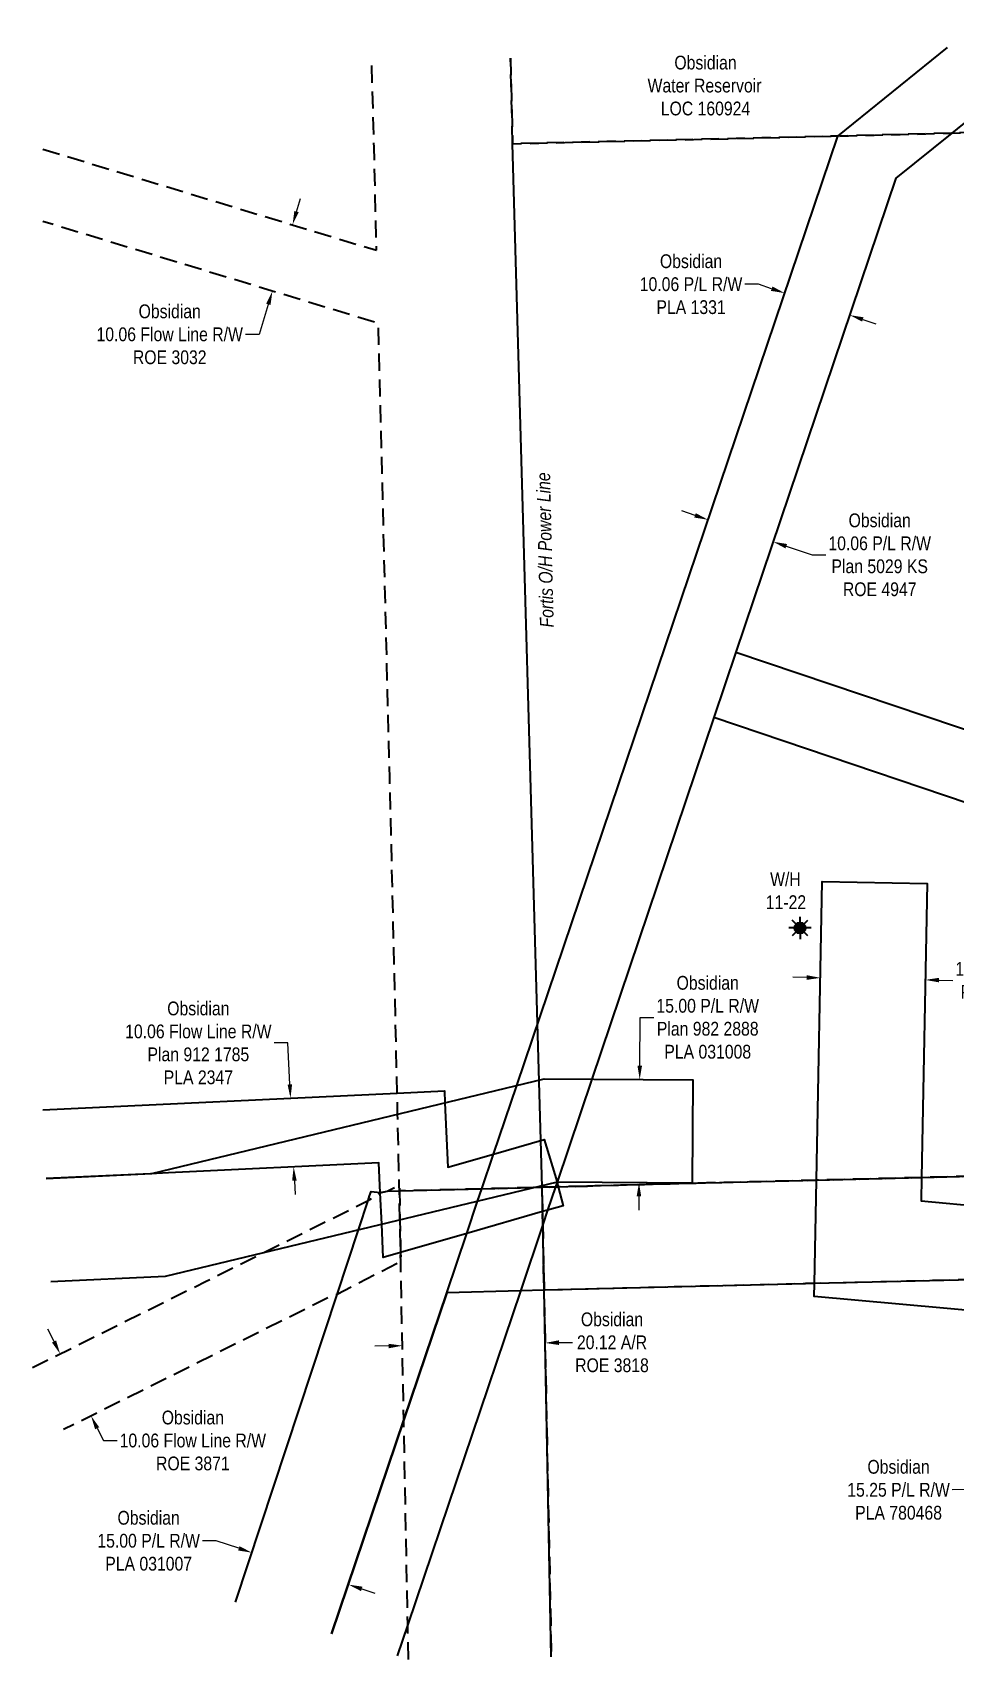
# Model space of a CAD drawing. Extents: x 613814 to 620132, y 5900410 to 5904776.
# Drawn here: x 615319 to 615987, y 5900518 to 5901699 of the extents above; entities that cross this region are included whole.
import ezdxf

# ---------------------------------------------------------------- set-up
doc = ezdxf.new("R2010")
doc.units = 0
doc.header["$LTSCALE"] = 5
doc.header["$PDSIZE"] = 0.5
doc.linetypes.add('foc-ACCESSROAD', pattern=[3.75, 2.5, -1.25])
doc.layers.get('Defpoints').update_dxf_attribs({"color": 9})
for name, color, linetype in [('AS-POWER', 104, 'foc-POWER'), ('C-AR', 13, 'foc-ACCESSROAD'), ('C-RW', 13, 'Continuous'), ('C-WS', 13, 'foc-ACCESSROAD'), ('C-WS-S', 8, 'Continuous')]:
    doc.layers.add(name, color=color, linetype=linetype)
for name, color, linetype, lineweight in [('C-AR-T', 13, 'Continuous', 9), ('C-FLOWLINE-T', 13, 'Continuous', 9), ('C-RW-T', 13, 'Continuous', 9), ('C-WS-T', 13, 'Continuous', 9)]:
    doc.layers.add(name, color=color, linetype=linetype, lineweight=lineweight)
doc.styles.add('100L', font='ARIALN.TTF', dxfattribs={"height": 11})
doc.styles.add('175L', font='ARIALN.TTF', dxfattribs={"height": 20})
doc.styles.add('80CG', font='ARIALN.TTF', dxfattribs={"height": 10})
doc.styles.add('foc-LtypeFont', font='ARIALN.TTF', dxfattribs={"height": 7.35})
doc.linetypes.add('foc-POWER', pattern='A,6,-1,["P",foc-LtypeFont,S=0.2,R=0,X=-0.625,Y=-0.75],-1.24,4', length=12.24)
doc.linetypes.add('foc-POWER-NOLINE', pattern='A,0,-4,["P",foc-LtypeFont,S=0.2,R=0,X=-0.625,Y=-0.75],-8.24', length=12.24)
doc.dimstyles.new('Compass 5 000', dxfattribs={"dimscale": 5, "dimtxt": 9, "dimasz": 2, "dimexe": 0.2, "dimexo": 0.0625, "dimgap": 0.5, "dimtad": 0, "dimtih": 1, "dimtoh": 1, "dimzin": 0, "dimdsep": 46, "dimtxsty": '80CG', "dimcen": 0.1, "dimse1": 1, "dimse2": 1, "dimclrd": 256, "dimclrt": 256, "dimaunit": 1, "dimadec": 4, "dimazin": 0, "dimtfac": 0.06, "dimtofl": 0, "dimtmove": 0, "dimatfit": 1, "dimfxl": 0.2, "dimtolj": 1, "dimtzin": 0, "dimlwd": -1, "dimarcsym": 0})

# ---------------------------------------------------------------- blocks, each defined once
blk = doc.blocks.new('GAS')
h = blk.add_hatch(color=255)
h.dxf.hatch_style = 1
edge = h.paths.add_edge_path()
edge.add_arc((0, 0), 0.9, 0, 360)
for p, q in [((-0.81, 0), (-1.62, 0)), ((-0.57, 0.57), (-1.14, 1.14)), ((0, 0.81), (0, 1.62)), ((0.57, 0.57), (1.14, 1.14)), ((1.62, 0), (0.81, 0)), ((-0.57, -0.57), (-1.14, -1.14)), ((0, -0.81), (0, -1.62)), ((1.14, -1.14), (0.57, -0.57))]:
    blk.add_line(p, q)
blk.add_circle((0, 0), 0.8)
blk = doc.blocks.new('*D56')
at = {"layer": 'C-RW-T', "transparency": 16777216}
for p, q in [((615799.8, 5901348.4), (615790.3, 5901351.6)), ((615866, 5901326), (615884.8, 5901319.7)), ((615884.8, 5901319.7), (615894.8, 5901319.7))]:
    blk.add_line(p, q, dxfattribs=at)
for points in [[(615800.3, 5901350), (615799.3, 5901346.8), (615809.3, 5901345.2)], [(615866.6, 5901327.6), (615865.5, 5901324.4), (615856.6, 5901329.2)]]:
    blk.add_solid(points, dxfattribs=at)
at = {"layer": 'Defpoints', "color": 0, "transparency": 16777216}
for p in [(615844, 5901447.9), (615891.2, 5901431.9), (615856.6, 5901329.2)]:
    blk.add_point(p, dxfattribs=at)
at = {"layer": 'C-RW-T', "transparency": 16777216, "insert": (615933.9, 5901319.7), "char_height": 10, "attachment_point": 5, "style": '80CG'}
blk.add_mtext('\\A1;Obsidian\\P10.06 P/L R/W\\PPlan 5029 KS\\PROE 4947', dxfattribs=at)
blk = doc.blocks.new('*D57')
at = {"layer": 'C-RW-T', "transparency": 16777216}
for p, q in [((615452.1, 5900603.8), (615442.1, 5900603.8)), ((615468.5, 5900598.4), (615452.1, 5900603.8)), ((615557.7, 5900568.9), (615567.2, 5900565.8))]:
    blk.add_line(p, q, dxfattribs=at)
for points in [[(615469, 5900599.9), (615468, 5900596.8), (615478, 5900595.2)], [(615558.3, 5900570.5), (615557.2, 5900567.3), (615548.2, 5900572)]]:
    blk.add_solid(points, dxfattribs=at)
at = {"layer": 'Defpoints', "color": 0, "transparency": 16777216}
for p in [(615492, 5900637.7), (615562.2, 5900614.5), (615478, 5900595.2)]:
    blk.add_point(p, dxfattribs=at)
at = {"layer": 'C-RW-T', "transparency": 16777216, "insert": (615403, 5900603.8), "char_height": 10, "attachment_point": 5, "style": '80CG'}
blk.add_mtext('\\A1;Obsidian\\P15.00 P/L R/W\\PPLA 031007', dxfattribs=at)
blk = doc.blocks.new('*D58')
at = {"layer": 'C-FLOWLINE-T', "transparency": 16777216}
for p, q in [((615504.1, 5900965.3), (615494.1, 5900965.3)), ((615505.5, 5900935.2), (615504.1, 5900965.3)), ((615508.8, 5900865.3), (615509.3, 5900855.3))]:
    blk.add_line(p, q, dxfattribs=at)
for points in [[(615507.2, 5900935.3), (615503.9, 5900935.1), (615506, 5900925.2)], [(615510.5, 5900865.4), (615507.2, 5900865.2), (615508.3, 5900875.3)]]:
    blk.add_solid(points, dxfattribs=at)
at = {"layer": 'Defpoints', "color": 0, "transparency": 16777216}
for p in [(615493.4, 5900924.6), (615506, 5900925.2), (615495.8, 5900874.7)]:
    blk.add_point(p, dxfattribs=at)
at = {"layer": 'C-FLOWLINE-T', "transparency": 16777216, "insert": (615439.1, 5900965.3), "char_height": 10, "attachment_point": 5, "style": '80CG'}
blk.add_mtext('\\A1;Obsidian\\P10.06 Flow Line R/W\\PPlan 912 1785\\PPLA 2347', dxfattribs=at)
blk = doc.blocks.new('*D59')
at = {"layer": 'C-FLOWLINE-T', "transparency": 16777216}
for p, q in [((615334.3, 5900748.5), (615329.8, 5900757.5)), ((615365.6, 5900685.6), (615370.1, 5900676.6)), ((615370.1, 5900676.6), (615380.1, 5900676.6))]:
    blk.add_line(p, q, dxfattribs=at)
for points in [[(615335.8, 5900749.3), (615332.8, 5900747.8), (615338.7, 5900739.6)], [(615367.1, 5900686.3), (615364.1, 5900684.8), (615361.2, 5900694.5)]]:
    blk.add_solid(points, dxfattribs=at)
at = {"layer": 'Defpoints', "color": 0, "transparency": 16777216}
for p in [(615444.2, 5900792.1), (615338.7, 5900739.6), (615466.7, 5900747)]:
    blk.add_point(p, dxfattribs=at)
at = {"layer": 'C-FLOWLINE-T', "transparency": 16777216, "insert": (615435.1, 5900676.6), "char_height": 10, "attachment_point": 5, "style": '80CG'}
blk.add_mtext('\\A1;Obsidian\\P10.06 Flow Line R/W\\PROE 3871', dxfattribs=at)
blk = doc.blocks.new('*D62')
at = {"layer": 'C-RW-T', "transparency": 16777216}
for p, q in [((616102, 5900643.6), (616112, 5900643.8)), ((616005.7, 5900641.3), (615986.6, 5900640.8))]:
    blk.add_line(p, q, dxfattribs=at)
for points in [[(616005.6, 5900642.9), (616005.7, 5900639.6), (616015.7, 5900641.5)], [(616101.9, 5900645.3), (616102, 5900641.9), (616092, 5900643.3)]]:
    blk.add_solid(points, dxfattribs=at)
at = {"layer": 'Defpoints', "color": 0, "transparency": 16777216}
for p in [(616015.7, 5900641.5), (616016.7, 5900598.5), (616093, 5900600.3)]:
    blk.add_point(p, dxfattribs=at)
at = {"layer": 'C-RW-T', "transparency": 16777216, "insert": (615947.6, 5900640.8), "char_height": 10, "attachment_point": 5, "style": '80CG'}
blk.add_mtext('\\A1;Obsidian\\P15.25 P/L R/W\\PPLA 780468', dxfattribs=at)
blk = doc.blocks.new('*D63')
at = {"layer": 'C-AR-T', "transparency": 16777216}
for p, q in [((615577.3, 5900745.3), (615567.3, 5900745.1)), ((615700.9, 5900747.7), (615710.9, 5900747.9))]:
    blk.add_line(p, q, dxfattribs=at)
for points in [[(615700.9, 5900749.4), (615701, 5900746), (615690.9, 5900747.5)], [(615577.2, 5900746.9), (615577.3, 5900743.6), (615587.3, 5900745.5)]]:
    blk.add_solid(points, dxfattribs=at)
at = {"layer": 'Defpoints', "color": 0, "transparency": 16777216}
for p in [(615690.9, 5900747.5), (615588.8, 5900666.9), (615692.5, 5900668.9)]:
    blk.add_point(p, dxfattribs=at)
at = {"layer": 'C-AR-T', "transparency": 16777216, "insert": (615739.5, 5900747.9), "char_height": 10, "attachment_point": 5, "style": '80CG'}
blk.add_mtext('\\A1;Obsidian\\P20.12 A/R\\PROE 3818', dxfattribs=at)
blk = doc.blocks.new('*D64')
at = {"layer": 'C-RW-T', "transparency": 16777216}
for p, q in [((615880.9, 5901012.8), (615870.9, 5901013)), ((615977, 5901010.9), (615987, 5901010.7))]:
    blk.add_line(p, q, dxfattribs=at)
for points in [[(615880.9, 5901014.5), (615880.8, 5901011.1), (615890.9, 5901012.6)], [(615977, 5901012.6), (615977, 5901009.3), (615967, 5901011.1)]]:
    blk.add_solid(points, dxfattribs=at)
at = {"layer": 'Defpoints', "color": 0, "transparency": 16777216}
for p in [(615967, 5901011.1), (615889.4, 5900940.7), (615965.6, 5900939.2)]:
    blk.add_point(p, dxfattribs=at)
at = {"layer": 'C-RW-T', "transparency": 16777216, "insert": (616026.1, 5901010.7), "char_height": 10, "attachment_point": 5, "style": '80CG'}
blk.add_mtext('\\A1;Obsidian\\P15.24 P/L R/W\\PPlan 2888KS\\PROE 3937', dxfattribs=at)
blk = doc.blocks.new('*D65')
at = {"layer": 'C-FLOWLINE-T', "transparency": 16777216}
for p, q in [((615510.4, 5901568.9), (615513.3, 5901578.5)), ((615489.9, 5901501.6), (615483.3, 5901479.8)), ((615483.3, 5901479.8), (615473.3, 5901479.8))]:
    blk.add_line(p, q, dxfattribs=at)
for points in [[(615508.8, 5901569.4), (615512, 5901568.5), (615507.5, 5901559.4)], [(615488.4, 5901502.1), (615491.5, 5901501.2), (615492.9, 5901511.2)]]:
    blk.add_solid(points, dxfattribs=at)
at = {"layer": 'Defpoints', "color": 0, "transparency": 16777216}
for p in [(615500.1, 5901561.6), (615485.5, 5901513.4), (615492.9, 5901511.2)]:
    blk.add_point(p, dxfattribs=at)
at = {"layer": 'C-FLOWLINE-T', "transparency": 16777216, "insert": (615418.3, 5901479.8), "char_height": 10, "attachment_point": 5, "style": '80CG'}
blk.add_mtext('\\A1;Obsidian\\P10.06 Flow Line R/W\\PROE 3032', dxfattribs=at)
blk = doc.blocks.new('*D74')
at = {"layer": 'C-RW-T', "transparency": 16777216}
for p, q in [((615846, 5901516.2), (615836, 5901516.2)), ((615855.4, 5901513), (615846, 5901516.2)), ((615921.6, 5901490.6), (615931.1, 5901487.4))]:
    blk.add_line(p, q, dxfattribs=at)
for points in [[(615856, 5901514.6), (615854.9, 5901511.4), (615864.9, 5901509.8)], [(615922.2, 5901492.2), (615921.1, 5901489.1), (615912.1, 5901493.8)]]:
    blk.add_solid(points, dxfattribs=at)
at = {"layer": 'Defpoints', "color": 0, "transparency": 16777216}
for p in [(615864.9, 5901509.8), (615861.8, 5901500.5), (615909, 5901484.6)]:
    blk.add_point(p, dxfattribs=at)
at = {"layer": 'C-RW-T', "transparency": 16777216, "insert": (615796.9, 5901516.2), "char_height": 10, "attachment_point": 5, "style": '80CG'}
blk.add_mtext('\\A1;Obsidian\\P10.06 P/L R/W\\PPLA 1331', dxfattribs=at)
blk = doc.blocks.new('*D79')
at = {"layer": 'C-RW-T', "transparency": 16777216}
for p, q in [((615759.7, 5900948.8), (615759.9, 5900983.9)), ((615759.9, 5900983.9), (615769.9, 5900983.9)), ((615759, 5900853.9), (615759, 5900843.9))]:
    blk.add_line(p, q, dxfattribs=at)
for points in [[(615758, 5900948.8), (615761.3, 5900948.8), (615759.6, 5900938.8)], [(615757.4, 5900853.9), (615760.7, 5900853.9), (615759.1, 5900863.9)]]:
    blk.add_solid(points, dxfattribs=at)
at = {"layer": 'Defpoints', "color": 0, "transparency": 16777216}
for p in [(615725.4, 5900939.1), (615759.6, 5900938.8), (615724.9, 5900864.1)]:
    blk.add_point(p, dxfattribs=at)
at = {"layer": 'C-RW-T', "transparency": 16777216, "insert": (615809, 5900983.9), "char_height": 10, "attachment_point": 5, "style": '80CG'}
blk.add_mtext('\\A1;Obsidian\\P15.00 P/L R/W\\PPlan 982 2888\\PPLA 031008', dxfattribs=at)

msp = doc.modelspace()

# ---------------------------------------------------------------- linework, layer by layer
at = {"layer": 'AS-POWER', "flags": 128}
msp.add_lwpolyline([(615688.717, 5900860.579), (615667.351, 5901618.222)], dxfattribs=at)
at = {"layer": 'AS-POWER', "linetype": 'foc-POWER-NOLINE', "flags": 128}
msp.add_lwpolyline([(615695.416, 5900519.669), (615690.189, 5900785.632), (615688.717, 5900860.59)], dxfattribs=at)
at = {"layer": 'C-AR', "flags": 128}
msp.add_lwpolyline([(616428.051, 5901698.976), (616429.562, 5901636.714), (616376.374, 5901635.424), (615986.216, 5901625.958), (615903.437, 5901623.806), (615667.351, 5901618.222), (615665.84, 5901680.468)], dxfattribs=at)
msp.add_lwpolyline([(616535.298, 5900929.204), (616536.774, 5900868.546), (616538.09, 5900814.461), (616538.245, 5900808.063), (616523.718, 5900807.621), (616473.965, 5900806.11), (616398.471, 5900803.817), (616291.083, 5900800.555), (616244.157, 5900799.131), (616088.266, 5900795.611), (616011.974, 5900793.734), (615886.488, 5900790.688), (615880.038, 5900790.54), (615690.188, 5900785.733), (615689.248, 5900833.525), (615689.067, 5900842.852), (615688.717, 5900860.59), (615698.448, 5900860.79), (615700.51, 5900860.844), (615721.782, 5900861.422), (615797.219, 5900863.443), (615878.172, 5900865.459), (615887.955, 5900865.653), (615964.187, 5900867.687), (616010.146, 5900868.841), (616086.453, 5900870.708), (616242.438, 5900874.525), (616249.353, 5900874.703), (616289.981, 5900875.737), (616297.193, 5900875.918), (616396.01, 5900878.352), (616445.616, 5900880.537), (616444.546, 5900927.512), (616438.577, 5901265.133), (616462.149, 5901265.667), (616527.074, 5901267.145), (616532.344, 5901050.561), (616535.298, 5900929.204)], close=True, dxfattribs=at)
at = {"layer": 'C-RW'}
for points in [[(615535.814, 5900536.162), (615588.324, 5900691.728), (615619.427, 5900783.863), (615633.978, 5900826.975), (615641.93, 5900850.526), (615644.937, 5900859.432), (615653.431, 5900884.597), (615670.265, 5900934.476), (615903.438, 5901623.734), (615983.242, 5901688.175)], [(615535.814, 5900536.162), (615588.324, 5900691.728), (615619.427, 5900783.863), (615633.978, 5900826.975), (615641.93, 5900850.526), (615644.937, 5900859.432), (615653.431, 5900884.597), (615670.265, 5900934.476), (615903.438, 5901623.734), (615983.242, 5901688.175)], [(616065.751, 5901690.178), (615986.216, 5901625.958), (615945.686, 5901593.231), (615829.541, 5901249.144), (615813.465, 5901201.51), (615724.88, 5900939.074), (615699.622, 5900864.255), (615698.448, 5900860.776), (615692.758, 5900843.915), (615689.248, 5900833.525), (615672.938, 5900785.2), (615591.198, 5900543.043), (615583.558, 5900520.41)], [(616065.751, 5901690.178), (615986.216, 5901625.958), (615945.686, 5901593.231), (615829.541, 5901249.144), (616081.564, 5901164.072), (616065.488, 5901116.438), (615813.465, 5901201.51), (615724.88, 5900939.074), (615699.622, 5900864.255), (615698.448, 5900860.776), (615692.758, 5900843.915), (615689.248, 5900833.525), (615672.938, 5900785.2), (615591.198, 5900543.043), (615583.558, 5900520.41)], [(615466.082, 5900559.167), (615539.849, 5900782.761), (615555.317, 5900829.651), (615562.305, 5900850.837), (615563.431, 5900854.247), (615564.479, 5900857.428), (615571.215, 5900856.83), (615576.136, 5900857.723), (615585.11, 5900857.948), (615644.937, 5900859.461), (615682.436, 5900860.431), (615688.716, 5900860.622), (615698.447, 5900860.815), (615700.509, 5900860.876), (615721.781, 5900861.451), (615797.219, 5900863.443), (615878.172, 5900865.459), (615887.957, 5900865.61), (615964.182, 5900867.633), (616010.146, 5900868.841)], [(616011.973, 5900793.612), (615886.477, 5900790.551), (615880.04, 5900790.45), (615690.188, 5900785.733), (615672.936, 5900785.275), (615619.427, 5900783.863), (615588.324, 5900691.728), (615535.814, 5900536.162)]]:
    msp.add_lwpolyline(points, dxfattribs=at)
for points in [[(616395.119, 5900811.447), (616397.1, 5900734.87), (616089.068, 5900762.822), (616012.547, 5900769.765), (615886.362, 5900781.214), (615886.486, 5900790.616), (615887.457, 5900840.244), (615887.956, 5900865.65), (615892.232, 5901082.551), (615968.393, 5901081.05), (615964.186, 5900867.654), (615963.931, 5900850.659), (616010.693, 5900846.408), (616087.211, 5900839.452), (616243.56, 5900825.247), (616250.47, 5900824.613), (616290.787, 5900820.944), (616395.119, 5900811.447)], [(616395.119, 5900811.447), (616397.1, 5900734.87), (616089.068, 5900762.822), (616012.547, 5900769.765), (615886.397, 5900781.207), (615886.508, 5900790.598), (615887.457, 5900840.244), (615887.956, 5900865.65), (615964.2, 5900867.673), (615963.972, 5900850.653), (616010.693, 5900846.411), (616087.211, 5900839.452), (616243.56, 5900825.247), (616250.47, 5900824.613), (616290.787, 5900820.944), (616395.119, 5900811.447)]]:
    msp.add_lwpolyline(points, close=True, dxfattribs=at)
at = {"layer": 'C-RW', "flags": 128}
msp.add_lwpolyline([(615328.527, 5900866.82), (615405.368, 5900870.43), (615690.152, 5900939.284), (615798.137, 5900938.584), (615797.817, 5900863.614), (615699.622, 5900864.255), (615414.987, 5900795.832), (615332.045, 5900791.935)], dxfattribs=at)
at = {"layer": 'C-WS', "flags": 128}
for points in [[(615665.84, 5901680.468), (615667.351, 5901618.222), (615903.437, 5901623.788), (615986.216, 5901625.958), (616376.329, 5901635.423), (616429.562, 5901636.714), (616430.858, 5901583.28), (616438.391, 5901272.743), (616444.546, 5900927.512), (616445.616, 5900880.537), (616395.896, 5900878.349), (616297.193, 5900875.918), (616289.981, 5900875.734), (616249.352, 5900874.735), (616242.437, 5900874.554), (616086.453, 5900870.704), (616010.146, 5900868.841), (615964.182, 5900867.633), (615887.956, 5900865.614), (615878.172, 5900865.459), (615797.219, 5900863.443), (615721.782, 5900861.415), (615700.51, 5900860.837), (615698.448, 5900860.783), (615688.717, 5900860.579), (615682.438, 5900860.367), (615644.937, 5900859.436), (615585.11, 5900857.948), (615585.018, 5900862.136), (615583.836, 5900913.627), (615583.487, 5900928.838), (615580.537, 5901057.158), (615578.098, 5901157.759), (615569.83, 5901487.854), (615326.181, 5901561.781)], [(615326.181, 5901614.377), (615568.542, 5901540.841), (615566.724, 5901615.776), (615564.978, 5901678.019)], [(615318.676, 5900729.594), (615444.89, 5900792.397), (615486.347, 5900813.031), (615562.307, 5900850.837), (615571.225, 5900856.446), (615576.136, 5900857.716), (615585.018, 5900862.136), (615585.109, 5900857.941), (615585.516, 5900836.93), (615585.98, 5900813.144), (615586.11, 5900806.463), (615539.849, 5900782.761), (615536.664, 5900781.861), (615341.093, 5900684.545)], [(615591.688, 5900517.666), (615591.198, 5900543.043), (615588.324, 5900691.728), (615586.11, 5900806.463), (615585.98, 5900813.144), (615585.516, 5900836.93), (615585.109, 5900857.941), (615644.937, 5900859.432), (615682.438, 5900860.363), (615688.714, 5900860.607), (615689.065, 5900842.852), (615689.248, 5900833.525), (615690.189, 5900785.632), (615695.416, 5900519.669)]]:
    msp.add_lwpolyline(points, dxfattribs=at)
at = {"layer": 'C-WS', "linetype": 'Continuous', "flags": 128}
msp.add_lwpolyline([(615326.181, 5900916.749), (615583.485, 5900928.837), (615617.808, 5900930.451), (615618.205, 5900921.927), (615620.391, 5900875.08), (615653.431, 5900884.597), (615690.207, 5900895.194), (615699.622, 5900864.255), (615700.51, 5900860.826), (615704.049, 5900847.166), (615692.758, 5900843.915), (615689.065, 5900842.852), (615633.978, 5900826.975), (615585.98, 5900813.144), (615573.414, 5900809.525), (615572.281, 5900833.742), (615571.225, 5900856.446), (615570.211, 5900878.175), (615417.521, 5900871), (615404.321, 5900870.38), (615328.527, 5900866.82)], dxfattribs=at)

# ---------------------------------------------------------------- block references
at = {"layer": 'C-WS-S', "color": 3, "xscale": 4.9981958, "yscale": 4.9981958, "zscale": 24.99062500000007}
msp.add_blockref('GAS', (615876.044, 5901048.805), dxfattribs=at)

# ---------------------------------------------------------------- texts
at = {"layer": 'C-AR-T', "insert": (615765.208, 5901682.153), "char_height": 9.99625, "attachment_point": 1, "style": '175L'}
msp.add_mtext_dynamic_manual_height_columns('\\pi19.57881;Obsidian\\P\\pi0.1284;Water Reservoir\\P\\pi9.7087;LOC 160924', width=82.97474, gutter_width=99.963, heights=[0], dxfattribs=at)
at = {"layer": 'C-WS-T', "insert": (615850.514, 5901089.192), "char_height": 9.99625, "attachment_point": 1, "style": '175L'}
msp.add_mtext_dynamic_manual_height_columns('\\pi3.81733;W/H\\P\\pi0.66367;11-22', width=28.77952, gutter_width=99.963, heights=[0], dxfattribs=at)

# ---------------------------------------------------------------- dimensions: what is measured, and where the dimension line sits
at = {"layer": 'C-AR-T'}
dim = msp.add_linear_dim(base=(615690.938, 5900747.514), p1=(615588.805, 5900666.865), p2=(615692.483, 5900668.903), angle=1.125954, text='Obsidian\\P20.12 A/R\\PROE 3818', dimstyle='Compass 5 000', dxfattribs=at)
dim.commit()
dim.dimension.update_dxf_attribs({"geometry": '*D63', "text_midpoint": (615739.481, 5900747.907), "dimtype": 161})
at = {"layer": 'C-FLOWLINE-T'}
for base, p1, p2, angle, text, picture, middle in [((615492.853, 5901511.21), (615500.107, 5901561.605), (615485.494, 5901513.443), 253.121425, 'Obsidian\\P10.06 Flow Line R/W\\PROE 3032', '*D65', (615418.326, 5901479.81)), ((615506.001, 5900925.197), (615495.783, 5900874.678), (615493.438, 5900924.607), 92.689882, 'Obsidian\\P10.06 Flow Line R/W\\PPlan 912 1785\\PPLA 2347', '*D58', (615439.117, 5900965.297)), ((615338.749, 5900739.582), (615466.66, 5900747.027), (615444.244, 5900792.076), 116.454462, 'Obsidian\\P10.06 Flow Line R/W\\PROE 3871', '*D59', (615435.075, 5900676.628))]:
    dim = msp.add_linear_dim(base=base, p1=p1, p2=p2, angle=angle, text=text, dimstyle='Compass 5 000', dxfattribs=at)
    dim.commit()
    dim.dimension.update_dxf_attribs({"geometry": picture, "text_midpoint": middle, "dimtype": 161})
at = {"layer": 'C-RW-T'}
for base, p1, p2, angle, text, picture, middle in [((615864.902, 5901509.822), (615909.003, 5901484.555), (615861.761, 5901500.537), 161.309492, 'Obsidian\\P10.06 P/L R/W\\PPLA 1331', '*D74', (615796.871, 5901516.231)), ((615856.568, 5901329.213), (615843.95, 5901447.888), (615891.239, 5901431.926), 341.348147, 'Obsidian\\P10.06 P/L R/W\\PPlan 5029 KS\\PROE 4947', '*D56', (615933.87, 5901319.689)), ((615967.014, 5901011.116), (615889.435, 5900940.678), (615965.596, 5900939.176), 358.870514, 'Obsidian\\P15.24 P/L R/W\\PPlan 2888KS\\PROE 3937', '*D64', (616026.096, 5901010.722)), ((615759.597, 5900938.834), (615724.905, 5900864.09), (615725.391, 5900939.056), 89.628592, 'Obsidian\\P15.00 P/L R/W\\PPlan 982 2888\\PPLA 031008', '*D79', (615808.975, 5900983.896)), ((616015.656, 5900641.5), (616093.006, 5900600.319), (616016.699, 5900598.469), 181.388239, 'Obsidian\\P15.25 P/L R/W\\PPLA 780468', '*D62', (615947.561, 5900640.797)), ((615477.979, 5900595.227), (615562.246, 5900614.468), (615491.975, 5900637.651), 161.741768, 'Obsidian\\P15.00 P/L R/W\\PPLA 031007', '*D57', (615403.026, 5900603.76))]:
    dim = msp.add_linear_dim(base=base, p1=p1, p2=p2, angle=angle, text=text, dimstyle='Compass 5 000', dxfattribs=at)
    dim.commit()
    dim.dimension.update_dxf_attribs({"geometry": picture, "text_midpoint": middle, "dimtype": 161})

# ---------------------------------------------------------------- next in the draw order: texts
at = {"layer": 'AS-POWER', "insert": (615687.226, 5901266.832), "char_height": 10, "attachment_point": 1, "rotation": 91.39317, "style": '100L', "bg_fill": 3, "box_fill_scale": 1.15, "bg_fill_color": 256, "bg_fill_true_color": 256, "bg_fill_transparency": 0}
msp.add_mtext_dynamic_manual_height_columns('\\A1;{\\fArial Narrow|b0|i1|c0|p34;Fortis O/H Power Line}', width=112.50109, gutter_width=55.002, heights=[0], dxfattribs=at)

doc.saveas('drawing.dxf')
